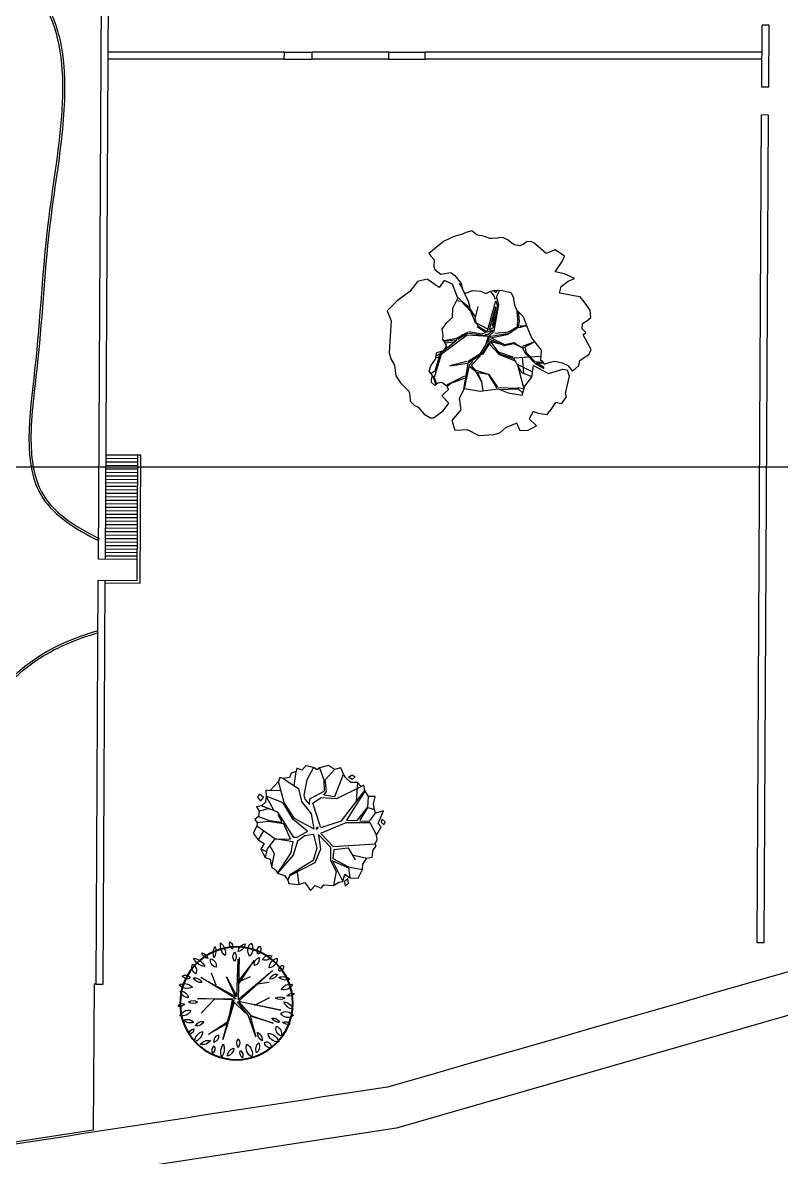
# Model space of a CAD drawing. Header units: millimetres. Extents: x 55520 to 96084, y -58491 to -49645.
# Drawn here: x 61767.4 to 61821.8, y -57685.8 to -57604.3 of the extents above; entities that cross this region are included whole.
import ezdxf

# ---------------------------------------------------------------- set-up
doc = ezdxf.new("R2010")
doc.units = ezdxf.units.MM
for name, color, linetype in [('Alvenaria Vista', 40, 'Continuous'), ('ARQ-COTAS', 1, 'Continuous'), ('Cinza', 9, 'Continuous'), ('Limite Terreno', 20, 'Continuous'), ('Linha Fina', 100, 'Continuous'), ('Árvores Existentes', 114, 'Continuous')]:
    doc.layers.add(name, color=color, linetype=linetype)
doc.styles.add('ATTR', font='romans.shx', dxfattribs={"width": 0.8, "height": 0.470416})

# ---------------------------------------------------------------- blocks, each defined once
blk = doc.blocks.new('ARBOL')
at = {"color": 0, "linetype": 'ByBlock'}
for p, q in [((-1.336, 4.131), (-1.358, 4.18)), ((-1.034, 4.388), (-1.216, 4.399)), ((-0.978, 4.411), (-1.203, 4.42)), ((-0.543, 3.996), (-1.034, 4.388)), ((-0.889, 4.31), (-0.907, 4.428)), ((-0.509, 4.007), (-0.889, 4.31)), ((-1.375, 4.169), (-1.336, 4.042)), ((-1.336, 4.042), (-1.347, 3.661)), ((-1.302, 3.638), (-1.336, 4.131)), ((-1.013, 3.448), (-0.912, 3.884)), ((-0.967, 3.437), (-0.9, 3.895)), ((-0.587, 4.074), (-0.58, 4.163)), ((-0.33, 3.169), (-0.543, 3.996)), ((-0.52, 4.03), (-0.529, 4.132)), ((-0.353, 3.494), (-0.509, 4.007)), ((-1.203, 3.549), (-1.65, 3.817)), ((-1.079, 3.416), (-1.604, 3.774)), ((-0.364, 3.572), (-0.3, 3.784)), ((-0.33, 3.505), (-0.263, 3.774)), ((-0.298, 3.471), (-0.236, 3.794)), ((-1.593, 3.281), (-1.837, 3.338)), ((-1.357, 3.282), (-1.614, 3.282)), ((-1.269, 3.327), (-1.593, 3.281)), ((-1.246, 3.327), (-1.48, 3.047)), ((-1.313, 3.315), (-1.48, 3.047)), ((-1.113, 3.416), (-1.269, 3.327)), ((-1.102, 3.37), (-1.246, 3.327)), ((-0.978, 3.405), (-1.203, 3.549)), ((-1.102, 3.37), (-0.967, 3.058)), ((-1.022, 3.292), (-1.079, 3.416)), ((-0.933, 3.013), (-1.013, 3.393)), ((-0.912, 3.047), (-0.978, 3.405)), ((-0.298, 3.448), (-0.353, 3.494)), ((-0.286, 3.136), (-0.341, 3.437)), ((-0.263, 3.136), (-0.298, 3.448)), ((-1.48, 3.047), (-1.906, 2.969)), ((-1.893, 2.935), (-1.502, 3.024)), ((-0.721, 2.678), (-0.944, 2.991)), ((-0.744, 2.756), (-0.933, 3.013)), ((-0.733, 2.802), (-0.912, 3.047)), ((-0.567, 2.667), (-0.33, 3.169)), ((-0.567, 2.667), (-0.286, 3.136)), ((-0.442, 2.802), (-0.263, 3.102)), ((0.553, 2.98), (0.619, 3.091)), ((0.587, 2.98), (0.695, 3.036)), ((-1.961, 2.935), (-2.139, 2.455)), ((-1.905, 2.924), (-2.117, 2.466)), ((-0.765, 2.712), (-1.112, 2.578)), ((-0.91, 2.399), (-0.687, 2.701)), ((-0.554, 2.666), (-0.744, 2.756)), ((-0.554, 2.666), (-0.733, 2.802)), ((-0.486, 2.733), (-0.509, 2.666)), ((-0.442, 2.666), (-0.442, 2.802)), ((-0.441, 2.701), (-0.218, 2.846)), ((-0.43, 2.656), (-0.262, 2.79)), ((-0.385, 2.611), (-0.129, 2.824)), ((-0.262, 2.79), (-0.106, 2.846)), ((-0.129, 2.824), (-0.017, 2.824)), ((-0.106, 2.846), (0.24, 2.846)), ((-0.017, 2.824), (0.262, 2.622)), ((0.05, 2.79), (0.285, 2.835)), ((0.207, 2.846), (0.553, 2.98)), ((0.24, 2.846), (0.464, 2.801)), ((0.33, 2.846), (0.565, 2.98)), ((0.464, 2.801), (0.72, 2.822)), ((0.848, 2.833), (1.011, 2.846)), ((-2.117, 2.466), (-2.284, 2.39)), ((-2.106, 2.444), (-2.191, 2.315)), ((-1.112, 2.578), (-1.413, 2.265)), ((-1.101, 2.567), (-1.357, 2.265)), ((-1.313, 2.265), (-1.044, 2.578)), ((-0.732, 2.667), (-1.101, 2.567)), ((-0.933, 2.41), (-0.989, 2.119)), ((-0.567, 2.667), (-0.921, 2.354)), ((-0.631, 2.678), (-0.91, 2.399)), ((-0.631, 2.589), (-0.709, 2.142)), ((-0.567, 2.667), (-0.698, 2.119)), ((-0.553, 2.477), (-0.653, 2.13)), ((-0.567, 2.667), (-0.497, 2.476)), ((-0.509, 2.666), (-0.465, 2.488)), ((-0.497, 2.476), (0.105, 2.096)), ((-0.465, 2.488), (-0.442, 2.666)), ((-0.419, 2.632), (0.229, 2.13)), ((-0.419, 2.577), (0.083, 2.197)), ((-0.408, 2.465), (-0.419, 2.577)), ((0.071, 2.153), (-0.408, 2.465)), ((0.083, 2.197), (-0.353, 2.476)), ((-1.581, 2.242), (-2.191, 2.315)), ((-1.77, 2.22), (-1.968, 2.002)), ((-1.514, 2.251), (-1.864, 1.941)), ((-1.825, 2.171), (-1.406, 2.041)), ((-1.357, 2.265), (-1.77, 2.22)), ((-1.335, 2.253), (-1.56, 1.588)), ((-0.989, 2.119), (-1.167, 1.963)), ((-0.966, 2.097), (-1.044, 2.053)), ((-0.921, 2.354), (-0.966, 2.097)), ((-0.698, 2.119), (-0.631, 1.84)), ((-0.653, 2.13), (-0.609, 1.862)), ((0.229, 2.13), (0.071, 2.153)), ((0.105, 2.096), (0.318, 2.084)), ((0.261, 2.13), (0.374, 2.13)), ((0.374, 2.13), (0.51, 2.162)), ((0.44, 2.063), (0.504, 2.095)), ((-1.681, 1.796), (-1.893, 1.628)), ((-1.346, 1.93), (-1.681, 1.796)), ((-1.324, 1.907), (-1.636, 1.784)), ((-1.167, 1.952), (-1.346, 1.93)), ((-1.19, 1.885), (-1.324, 1.907)), ((-1.19, 1.952), (-1.156, 1.616)), ((-1.044, 2.053), (-1.167, 1.952)), ((-1.156, 1.592), (-1.145, 1.941)), ((-0.653, 1.829), (-0.676, 1.661)), ((-0.62, 1.796), (-0.664, 1.673)), ((-0.631, 1.84), (-0.497, 1.762)), ((-0.609, 1.862), (-0.452, 1.784)), ((0.318, 2.084), (0.443, 1.93)), ((0.429, 2.063), (0.469, 1.983)), ((-1.871, 1.616), (-1.681, 1.751)), ((-1.795, 1.523), (-1.793, 1.527)), ((-1.681, 1.751), (-1.762, 1.589)), ((-1.636, 1.784), (-1.725, 1.6)), ((-0.676, 1.661), (-0.671, 1.632)), ((-0.664, 1.673), (-0.653, 1.631)), ((-0.497, 1.762), (-0.257, 1.692)), ((-0.452, 1.784), (-0.214, 1.71))]:
    blk.add_line(p, q, dxfattribs=at)
for p, q in [((-0.272, 3.281), (-0.266, 3.278)), ((-0.266, 3.278), (-0.257, 3.276))]:
    blk.add_line(p, q)
at = {"color": 0, "linetype": 'ByBlock', "flags": 128}
for points in [[(-2.006, 4.806), (-1.93, 4.502), (-1.803, 4.292), (-1.567, 4.384), (-1.517, 4.308), (-1.466, 4.165), (-1.382, 4.165), (-1.23, 4.258), (-1.205, 4.359), (-1.23, 4.452), (-1.129, 4.502), (-1.061, 4.477), (-0.969, 4.41), (-0.825, 4.452), (-0.715, 4.359), (-0.597, 4.174), (-0.446, 4.081), (-0.471, 3.887), (-0.386, 3.769), (-0.184, 3.803), (-0.091, 3.752), (0.069, 3.719), (0.179, 3.542), (0.246, 3.356), (0.474, 3.255), (0.668, 3.036), (1.064, 3.028), (1.233, 3.188), (1.115, 3.382), (1.427, 3.592), (1.469, 3.853), (1.301, 4.14), (1.199, 4.536), (1.056, 4.881), (0.769, 4.881), (0.288, 5.109), (0.01, 5.244), (-0.15, 5.261), (-0.344, 5.235), (-0.614, 5.311), (-0.833, 5.269), (-1.12, 5.143), (-1.222, 5.16), (-1.373, 5.21), (-1.508, 5.151), (-1.593, 5.075), (-1.829, 4.999), (-1.981, 4.881), (-2.006, 4.806)], [(-2.06, 1.565), (-2.097, 1.177), (-2.157, 1.08), (-2.327, 1.092), (-2.521, 1.226), (-2.715, 1.359), (-2.8, 1.371), (-2.922, 1.553), (-2.837, 1.686), (-2.958, 1.868), (-3.043, 2.025), (-2.934, 2.207), (-2.837, 2.316), (-2.97, 2.486), (-3.213, 2.377), (-3.249, 2.631), (-3.176, 2.825), (-2.958, 2.825), (-2.958, 3.153), (-3.031, 3.346), (-3.019, 3.504), (-2.897, 3.868), (-2.631, 4.098), (-2.533, 4.401), (-2.255, 4.377), (-2.085, 4.049), (-1.781, 3.977), (-1.599, 3.759), (-1.818, 3.407), (-1.89, 3.141), (-1.939, 2.947), (-2.133, 2.741), (-2.327, 2.425), (-2.133, 2.268), (-1.987, 2.013), (-1.721, 1.856), (-2.06, 1.565)], [(-1.677, 1.613), (-1.791, 1.581), (-1.802, 1.415), (-1.823, 1.29), (-1.937, 1.134), (-2.052, 1.02), (-2.239, 0.957), (-2.166, 0.749), (-2.052, 0.676), (-1.989, 0.385), (-1.896, 0.291), (-1.698, 0.312), (-1.458, 0.343), (-1.427, 0.25), (-1.302, 0.312), (-1.177, 0.25), (-1.156, 0.114), (-1.114, -0.01), (-0.927, -0.073), (-0.708, -0.021), (-0.5, 0.042), (-0.417, 0.187), (-0.323, 0.333), (-0.208, 0.51), (-0.063, 0.406), (-0.01, 0.177), (0, 0), (0.208, 0.198), (0.354, 0.406), (0.531, 0.135), (0.635, 0.021), (0.885, 0.187), (0.885, 0.447), (1.052, 0.531), (1.135, 0.572), (1.26, 0.635), (1.312, 0.676), (1.364, 0.791), (1.333, 0.905), (1.333, 1.009), (1.406, 1.134), (1.5, 1.196), (1.583, 1.238), (1.687, 1.332), (1.729, 1.415), (1.74, 1.477), (1.781, 1.613), (1.812, 1.675), (1.875, 1.737), (1.948, 1.831), (2.01, 1.945), (2.166, 2.029), (2.187, 2.195), (2.177, 2.289), (2.208, 2.518), (2.198, 2.622), (2.187, 2.83), (2.135, 2.996), (2.041, 3.298), (1.958, 3.277), (1.833, 3.236), (1.677, 3.308), (1.594, 3.308), (1.416, 3.215), (1.364, 2.955), (1.25, 2.882), (0.989, 2.809), (0.802, 2.84), (0.708, 2.819), (0.708, 2.601), (0.614, 2.403), (0.51, 2.31), (0.51, 2.164), (0.5, 2.05), (0.417, 1.873), (0.281, 1.685), (0.156, 1.675), (-0.063, 1.727), (-0.198, 1.717), (-0.427, 1.623), (-0.719, 1.633), (-1.021, 1.633), (-1.26, 1.561), (-1.416, 1.519), (-1.656, 1.633), (-1.677, 1.613)]]:
    blk.add_lwpolyline(points, dxfattribs=at)
blk = doc.blocks.new('árvore_media')
for p, q in [((55225.381, -51940.374), (55225.536, -51939.525)), ((55226.592, -51939.352), (55226.154, -51940.062)), ((55226.948, -51939.383), (55227.191, -51940.176)), ((55227.285, -51940.084), (55227.836, -51939.546)), ((55227.765, -51941.166), (55228.36, -51939.864)), ((55224.719, -51941.335), (55224.455, -51940.062)), ((55224.742, -51939.893), (55225.624, -51940.543)), ((55225.624, -51940.543), (55225.757, -51941.335)), ((55226.154, -51940.062), (55225.911, -51940.968)), ((55227.169, -51940.798), (55227.191, -51940.119)), ((55227.235, -51940.091), (55227.257, -51940.826)), ((55229.155, -51940.402), (55229.022, -51941.533)), ((55224.653, -51941.335), (55223.66, -51940.883)), ((55223.66, -51940.911), (55224.057, -51941.731)), ((55224.565, -51940.6), (55223.903, -51940.572)), ((55225.911, -51940.968), (55225.955, -51941.194)), ((55225.955, -51941.194), (55226.22, -51941.533)), ((55226.22, -51941.533), (55226.264, -51941.194)), ((55226.264, -51941.194), (55227.147, -51940.798)), ((55226.419, -51941.477), (55226.948, -51941.166)), ((55226.948, -51941.166), (55227.875, -51941.279)), ((55227.257, -51940.826), (55227.08, -51941.024)), ((55227.103, -51941.024), (55227.765, -51941.166)), ((55227.875, -51941.279), (55229.375, -51940.656)), ((55228.073, -51942.637), (55229.574, -51940.911)), ((55229.574, -51940.939), (55228.36, -51942.608)), ((55223.726, -51941.646), (55223.197, -51941.76)), ((55224.3, -51941.873), (55223.351, -51941.449)), ((55225.161, -51943.457), (55224.3, -51941.873)), ((55225.183, -51942.382), (55224.653, -51941.335)), ((55225.271, -51942.325), (55224.719, -51941.335)), ((55225.757, -51941.335), (55226.286, -51942.099)), ((55226.794, -51942.919), (55226.419, -51941.477)), ((55229.684, -51941.929), (55229.773, -51941.279)), ((55223.704, -51942.41), (55223.02, -51942.439)), ((55223.131, -51942.071), (55223.749, -51942.354)), ((55224.609, -51942.608), (55223.704, -51942.41)), ((55223.749, -51942.354), (55224.499, -51942.495)), ((55224.477, -51942.41), (55224.3, -51942.043)), ((55224.499, -51942.495), (55224.477, -51942.41)), ((55225.999, -51943.117), (55225.183, -51942.382)), ((55226.396, -51943.033), (55225.271, -51942.325)), ((55226.286, -51942.099), (55226.396, -51943.004)), ((55229, -51942.665), (55229.662, -51941.929)), ((55229.662, -51941.929), (55229.155, -51942.665)), ((55229.684, -51941.929), (55230.081, -51942.071)), ((55229.728, -51942.75), (55230.126, -51942.297)), ((55224.013, -51943.457), (55222.998, -51942.637)), ((55223.373, -51942.948), (55223.02, -51943.457)), ((55224.962, -51943.542), (55224.609, -51942.608)), ((55225.999, -51943.146), (55225.337, -51943.457)), ((55226.794, -51943.287), (55228.338, -51942.75)), ((55226.816, -51942.948), (55228.073, -51942.637)), ((55228.338, -51942.75), (55229.75, -51942.835)), ((55228.36, -51942.608), (55229, -51942.665)), ((55229.155, -51942.693), (55229.728, -51942.75)), ((55229.75, -51942.835), (55230.104, -51943.627)), ((55224.013, -51943.457), (55223.528, -51944.023)), ((55223.704, -51943.853), (55223.925, -51944.334)), ((55225.095, -51943.712), (55224.013, -51943.457)), ((55224.035, -51943.457), (55224.962, -51943.542)), ((55224.918, -51944.419), (55225.095, -51943.712)), ((55225.359, -51943.683), (55225.05, -51944.504)), ((55225.337, -51943.457), (55225.161, -51943.457)), ((55225.823, -51943.4), (55225.359, -51943.683)), ((55226.352, -51943.344), (55225.823, -51943.4)), ((55226.352, -51943.344), (55226.485, -51944.164)), ((55226.639, -51943.372), (55227.323, -51944.164)), ((55226.639, -51943.4), (55226.705, -51944.249)), ((55226.794, -51943.316), (55227.478, -51944.136)), ((55223.462, -51944.192), (55223.153, -51944.023)), ((55223.528, -51944.023), (55223.373, -51944.532)), ((55223.925, -51944.334), (55223.726, -51945.126)), ((55224.057, -51945.55), (55224.896, -51944.419)), ((55225.05, -51944.504), (55224.057, -51945.522)), ((55226.485, -51944.164), (55226.22, -51944.9)), ((55226.705, -51944.249), (55226.33, -51945.041)), ((55227.323, -51944.164), (55227.257, -51944.956)), ((55227.5, -51944.306), (55227.411, -51944.843)), ((55227.478, -51944.136), (55229.993, -51944.136)), ((55227.5, -51944.306), (55228.36, -51944.277)), ((55228.36, -51944.277), (55228.735, -51945.013)), ((55226.22, -51944.9), (55224.764, -51945.692)), ((55226.33, -51945.041), (55224.764, -51945.72)), ((55227.257, -51944.956), (55227.566, -51945.635)), ((55227.367, -51944.956), (55227.919, -51946.258)), ((55227.389, -51944.985), (55228.316, -51945.465)), ((55227.411, -51944.843), (55228.316, -51945.409)), ((55228.581, -51944.702), (55229.442, -51944.956)), ((55224.764, -51945.72), (55224.653, -51945.975)), ((55225.227, -51945.55), (55225.293, -51946.286)), ((55227.566, -51945.635), (55227.345, -51946.456)), ((55228.316, -51945.409), (55229.133, -51945.607)), ((55228.316, -51945.465), (55228.36, -51946.059))]:
    blk.add_line(p, q)
for points in [[(55223.903, -51940.572), (55223.663, -51940.526), (55223.66, -51940.911), (55223.608, -51941.233), (55223.351, -51941.449), (55223.056, -51941.48), (55223.197, -51941.76), (55223.131, -51942.071), (55222.891, -51942.223), (55223.02, -51942.439), (55222.998, -51942.637), (55222.753, -51943.036), (55223.02, -51943.457), (55223.36, -51943.708), (55223.153, -51944.023), (55223.249, -51944.274), (55223.373, -51944.532), (55223.663, -51944.663), (55223.726, -51945.126), (55223.966, -51945.335), (55224.057, -51945.522), (55224.463, -51945.688), (55224.653, -51945.975), (55224.684, -51946.183), (55225.293, -51946.286), (55225.649, -51946.183), (55225.952, -51946.678), (55226.256, -51946.395), (55226.614, -51946.572), (55226.78, -51946.395), (55227.345, -51946.456), (55227.69, -51946.289), (55227.919, -51946.258), (55228.076, -51945.83), (55228.36, -51946.059), (55228.849, -51946.113), (55229.133, -51945.607), (55229.18, -51945.299), (55229.442, -51944.956), (55229.759, -51944.91), (55229.841, -51944.486), (55230.035, -51944.274), (55229.993, -51944.136), (55230.117, -51943.885), (55230.104, -51943.627), (55230.421, -51943.142), (55230.255, -51942.93), (55230.614, -51942.188), (55230.126, -51942.297), (55230.081, -51942.071), (55230.035, -51941.728), (55230.172, -51941.304), (55229.773, -51941.279), (55229.574, -51940.911), (55229.538, -51940.596), (55229.375, -51940.656), (55229.155, -51940.402), (55228.766, -51940.384), (55228.462, -51940.066), (55228.36, -51939.864), (55228.214, -51939.465), (55227.836, -51939.546), (55227.497, -51939.288), (55226.948, -51939.383), (55226.807, -51939.5), (55226.592, -51939.352), (55226.145, -51939.217), (55225.897, -51939.465), (55225.594, -51939.323), (55225.536, -51939.525), (55225.235, -51939.606), (55225.125, -51939.854), (55224.742, -51939.893), (55224.546, -51939.818), (55224.455, -51940.062)], [(55228.653, -51940.062), (55228.873, -51939.921), (55229.05, -51940.062), (55228.851, -51940.204)], [(55223.277, -51940.738), (55223.139, -51940.915), (55223.304, -51941.162), (55223.498, -51940.95)], [(55226.661, -51942.919), (55226.551, -51942.948), (55226.529, -51943.033), (55226.617, -51943.004)], [(55230.503, -51942.683), (55230.421, -51942.859), (55230.586, -51943.036), (55230.669, -51942.859)], [(55228.239, -51946.123), (55228.018, -51946.265), (55228.04, -51946.547), (55228.261, -51946.378)]]:
    blk.add_lwpolyline(points, close=True)
at = {"style": 'ATTR', "width": 0.8, "flags": 9}
blk.add_attdef('ESTCODE', (55226.661, -51942.919), '', height=0.0000158, dxfattribs=at)
blk = doc.blocks.new('tree 17')
at = {"color": 0, "linetype": 'ByBlock'}
for p, q in [((-0.215, 1.813), (-0.082, 0.152)), ((-0.149, 0.772), (-0.808, 1.664)), ((-0.808, 1.664), (-0.082, 0.822)), ((-0.033, 0.269), (-0.182, 1.747)), ((-0.182, 1.747), (-0.149, 0.772)), ((-0.082, 0.152), (-1.511, 1.221)), ((-1.511, 1.221), (-0.099, 0.075)), ((-0.082, 0.822), (-0.619, 1.038)), ((0.327, 1.071), (-0.033, 0.269)), ((0.001, 0.186), (1.346, 1.116)), ((1.346, 1.116), (0.017, 0.269)), ((0.017, 0.269), (0.327, 1.071)), ((0.765, 0.778), (0.909, 1.26)), ((-0.89, 0.728), (-1.344, 0.756)), ((-0.099, 0.075), (-1.738, -0.385)), ((-1.738, -0.385), (-0.082, 0.075)), ((-0.719, -0.113), (-1.344, 0.152)), ((-0.082, 0.075), (-0.542, -0.512)), ((-0.431, -0.496), (-0.049, 0.058)), ((-0.049, 0.058), (-0.326, -0.401)), ((-0.326, -0.401), (0.084, 0.058)), ((1.54, 0.285), (0.001, 0.186)), ((0.084, 0.058), (0.626, -1.404)), ((0.626, -1.404), (0.1, 0.136)), ((0.1, 0.136), (0.444, -0.795)), ((0.15, 0.152), (1.54, 0.285)), ((0.361, -0.684), (0.15, 0.152)), ((0.865, 0.224), (1.418, -0.302)), ((-0.542, -0.512), (-1.411, -0.878)), ((-1.411, -0.878), (-0.509, -0.545)), ((-0.686, -1.37), (-0.431, -0.496)), ((-0.509, -0.545), (-0.686, -1.37)), ((1.18, -1.16), (0.361, -0.684)), ((0.444, -0.795), (1.18, -1.16))]:
    blk.add_line(p, q, dxfattribs=at)
for points in [[(-0.733, 2.356, 0.375302), (-0.637, 1.847)], [(-0.637, 1.847, 0.375302), (-0.733, 2.356)], [(-0.191, 2.048, 0.30277), (-0.499, 2.346)], [(-0.499, 2.346, 0.30277), (-0.191, 2.048)], [(0.106, 2.463, 0.350689), (0.021, 2.165)], [(0.021, 2.165, 0.350689), (0.106, 2.463)], [(0.478, 2.441, 0.27027), (0.329, 1.921)], [(0.329, 1.921, 0.27027), (0.478, 2.441)], [(0.711, 2.314, 0.218613), (0.775, 1.868)], [(0.775, 1.868, 0.218613), (0.711, 2.314)], [(-1.147, 1.666, 0.420523), (-1.518, 1.793)], [(-1.072, 2.208, 0.45154), (-0.987, 1.9)], [(-0.987, 1.9, 0.45154), (-1.072, 2.208)], [(-0.053, 2.048, 0.340953), (-0.032, 1.666)], [(-0.032, 1.666, 0.340953), (-0.053, 2.048)], [(0.913, 1.836, 0.440076), (0.722, 1.485)], [(0.722, 1.485, 0.440076), (0.913, 1.836)], [(1.253, 2.091, 0.288468), (1.019, 1.847)], [(1.019, 1.847, 0.288468), (1.253, 2.091)], [(1.592, 1.9, 0.268637), (1.168, 1.539)], [(1.168, 1.539, 0.268637), (1.592, 1.9)], [(-1.954, 1.39, 0.525994), (-1.773, 1.167)], [(-1.773, 1.167, 0.525994), (-1.954, 1.39)], [(-1.391, 1.326, 0.363335), (-1.731, 1.687)], [(-1.731, 1.687, 0.363335), (-1.391, 1.326)], [(-1.518, 1.793, 0.420523), (-1.147, 1.666)], [(-1.009, 1.762, 0.408258), (-0.807, 1.454)], [(-0.807, 1.454, 0.408258), (-1.009, 1.762)], [(1.645, 1.666, 0.386862), (1.539, 1.273)], [(1.539, 1.273, 0.386862), (1.645, 1.666)], [(-1.752, 0.923, 0.295875), (-2.177, 0.827)], [(-2.177, 0.827, 0.295875), (-1.752, 0.923)], [(-1.38, 0.88, 0.343163), (-1.699, 1.061)], [(-1.699, 1.061, 0.343163), (-1.38, 0.88)], [(1.645, 1.124, 0.341117), (1.327, 0.912)], [(1.327, 0.912, 0.341117), (1.645, 1.124)], [(2.229, 0.869, 0.343561), (1.709, 0.753)], [(2.07, 1.22, 0.443589), (1.773, 1.124)], [(1.773, 1.124, 0.443589), (2.07, 1.22)], [(-1.816, 0.445, 0.362144), (-2.272, 0.604)], [(-2.272, 0.604, 0.362144), (-1.816, 0.445)], [(1.709, 0.753, 0.343561), (2.229, 0.869)], [(2.198, 0.625, 0.38021), (1.89, 0.349)], [(1.89, 0.349, 0.38021), (2.198, 0.625)], [(-2.017, 0.169, 0.288328), (-2.325, 0.243)], [(-2.325, 0.243, 0.288328), (-2.017, 0.169)], [(-1.561, 0.115, 0.309468), (-1.932, 0.084)], [(-1.932, 0.084, 0.309468), (-1.561, 0.115)], [(1.9, 0.179, 0.326555), (1.539, 0.147)], [(1.539, 0.147, 0.326555), (1.9, 0.179)], [(2.325, 0.02, 0.383832), (2.06, 0.115)], [(2.06, 0.115, 0.383832), (2.325, 0.02)], [(-1.89, -0.054, 0.289447), (-2.23, -0.373)], [(-2.23, -0.373, 0.289447), (-1.89, -0.054)], [(-1.731, -0.511, 0.447347), (-2.23, -0.628)], [(2.272, -0.352, 0.351781), (1.826, -0.171)], [(1.826, -0.171, 0.351781), (2.272, -0.352)], [(-2.23, -0.628, 0.447347), (-1.731, -0.511)], [(-1.784, -0.862, 0.306984), (-2.081, -0.947)], [(-2.081, -0.947, 0.306984), (-1.784, -0.862)], [(-1.37, -0.67, 0.315606), (-1.656, -0.851)], [(-1.656, -0.851, 0.315606), (-1.37, -0.67)], [(1.677, -0.787, 0.340003), (1.338, -0.639)], [(1.338, -0.639, 0.340003), (1.677, -0.787)], [(2.134, -0.532, 0.317134), (1.741, -0.649)], [(1.741, -0.649, 0.317134), (2.134, -0.532)], [(-1.529, -1, 0.414115), (-1.688, -1.403)], [(-1.688, -1.403, 0.414115), (-1.529, -1)], [(-1.179, -1.276, 0.365918), (-1.582, -1.637)], [(-1.582, -1.637, 0.365918), (-1.179, -1.276)], [(-0.765, -1.191, 0.285981), (-0.934, -1.552)], [(-0.934, -1.552, 0.285981), (-0.765, -1.191)], [(0.786, -1.201, 0.368927), (0.987, -1.499)], [(0.987, -1.499, 0.368927), (0.786, -1.201)], [(1.762, -1.425, 0.316942), (1.412, -1.032)], [(1.412, -1.032, 0.316942), (1.762, -1.425)], [(1.752, -0.904, 0.40592), (1.943, -1.106)], [(1.943, -1.106, 0.40592), (1.752, -0.904)], [(-1.03, -1.605, 0.559657), (-1.264, -1.839)], [(-1.264, -1.839, 0.559657), (-1.03, -1.605)], [(-0.786, -1.616, 0.321275), (-0.68, -2.019)], [(-0.68, -2.019, 0.321275), (-0.786, -1.616)], [(-0.308, -1.648, 0.362047), (-0.478, -2.168)], [(-0.478, -2.168, 0.362047), (-0.308, -1.648)], [(0.01, -1.414, 0.328832), (0.042, -1.764)], [(0.042, -1.764, 0.328832), (0.01, -1.414)], [(0.212, -1.775, 0.339938), (0.488, -2.072)], [(0.488, -2.072, 0.339938), (0.212, -1.775)], [(0.616, -1.584, 0.235997), (0.722, -2.094)], [(0.722, -2.094, 0.235997), (0.616, -1.584)], [(0.987, -1.626, 0.337084), (1.062, -1.924)], [(1.062, -1.924, 0.337084), (0.987, -1.626)], [(1.529, -1.541, 0.303563), (1.125, -1.414)], [(1.125, -1.414, 0.303563), (1.529, -1.541)], [(-0.043, -1.881, 0.345907), (-0.106, -2.179)], [(-0.106, -2.179, 0.345907), (-0.043, -1.881)]]:
    blk.add_lwpolyline(points, format="xyb")
at = {"lineweight": 40}
blk.add_circle((0, 0), 2.242, dxfattribs=at)

msp = doc.modelspace()

# ---------------------------------------------------------------- linework, layer by layer
at = {"layer": 'Alvenaria Vista'}
for p, q in [((61772.848, -57642.848), (61773.077, -57599.962)), ((61773.348, -57642.851), (61773.573, -57600.612)), ((61820.449, -57608.962), (61820.473, -57604.522)), ((61820.973, -57604.522), (61820.473, -57604.522)), ((61820.949, -57608.965), (61820.973, -57604.522)), ((61786.189, -57606.962), (61773.539, -57606.962)), ((61786.192, -57606.462), (61773.542, -57606.462)), ((61786.189, -57606.962), (61786.192, -57606.462)), ((61788.189, -57606.962), (61788.192, -57606.462)), ((61793.689, -57606.962), (61788.189, -57606.962)), ((61793.692, -57606.462), (61788.192, -57606.462)), ((61793.689, -57606.962), (61793.692, -57606.462)), ((61796.29, -57606.962), (61796.292, -57606.462)), ((61820.46, -57606.962), (61796.29, -57606.962)), ((61820.462, -57606.462), (61796.292, -57606.462)), ((61820.949, -57608.965), (61820.449, -57608.962)), ((61820.122, -57670.371), (61820.438, -57610.962)), ((61820.938, -57610.965), (61820.438, -57610.962)), ((61820.622, -57670.374), (61820.938, -57610.965)), ((61775.64, -57644.363), (61775.688, -57635.363)), ((61775.688, -57635.363), (61775.888, -57635.364)), ((61775.839, -57644.564), (61775.888, -57635.364)), ((61773.361, -57640.351), (61775.661, -57640.363)), ((61773.357, -57641.101), (61775.657, -57641.113)), ((61773.359, -57640.851), (61775.659, -57640.863)), ((61773.36, -57640.601), (61775.66, -57640.613)), ((61773.353, -57641.851), (61775.653, -57641.863)), ((61773.355, -57641.601), (61775.655, -57641.613)), ((61773.356, -57641.351), (61775.656, -57641.363)), ((61775.648, -57642.863), (61772.848, -57642.848)), ((61773.349, -57642.601), (61775.649, -57642.613)), ((61773.351, -57642.351), (61775.651, -57642.363)), ((61773.352, -57642.101), (61775.652, -57642.113)), ((61772.685, -57673.348), (61772.84, -57644.348)), ((61772.84, -57644.348), (61775.64, -57644.363)), ((61773.185, -57673.35), (61773.34, -57644.351)), ((61773.339, -57644.551), (61775.839, -57644.564)), ((61820.622, -57670.374), (61820.122, -57670.371)), ((61772.685, -57673.348), (61773.185, -57673.35))]:
    msp.add_line(p, q, dxfattribs=at)
msp.add_open_spline([(61981.359, -57626.656), (61918.769, -57644.683), (61856.179, -57662.71), (61793.589, -57680.737), (61783.414, -57682.297), (61773.24, -57683.856), (61763.065, -57685.416), (61750.557, -57683.948), (61738.048, -57682.481), (61725.54, -57681.013), (61717.185, -57673.861), (61708.83, -57666.708), (61700.476, -57659.555), (61697.186, -57602.649), (61693.897, -57545.743), (61690.608, -57488.837), (61688.889, -57469.565), (61687.17, -57450.292), (61685.452, -57431.019)], degree=3, knots=[20.322416, 20.322416, 20.322416, 20.322416, 21.305376, 21.305376, 21.305376, 22.305376, 22.305376, 22.305376, 23.305376, 23.305376, 23.305376, 24.305376, 24.305376, 24.305376, 25.305376, 25.305376, 25.305376, 25.593369, 25.593369, 25.593369, 25.593369], dxfattribs=at)
at = {"layer": 'ARQ-COTAS'}
msp.add_lwpolyline([(61922.967, -57632.755), (61922.967, -57636.247), (61690.832, -57636.247), (61690.832, -57632.755)], dxfattribs=at)
at = {"layer": 'Cinza'}
msp.add_line((61772.685, -57673.348), (61772.535, -57673.347), dxfattribs=at)
msp.add_lwpolyline([(61772.535, -57673.347), (61772.48, -57683.821), (61763.062, -57685.264), (61725.603, -57680.87), (61700.622, -57659.483), (61699.569, -57641.268)], dxfattribs=at)
for points, knots in [([(61767.536, -57551.421), (61761.194, -57552.826), (61752.152, -57554.828), (61740.27, -57560.845), (61727.384, -57566.079), (61731.566, -57583.573), (61716.401, -57584.255), (61706.596, -57608.371), (61721.347, -57613.997), (61724.101, -57615.24)], [0, 0, 0, 0, 19.185076, 27.35421, 41.097025, 54.404103, 68.870806, 82.448555, 99.587727, 99.587727, 99.587727, 99.587727]), ([(61773.395, -57576.421), (61769.497, -57576.764), (61763.37, -57577.302), (61756.692, -57586.799), (61762.539, -57596.567), (61771.876, -57604.532), (61768.945, -57617.658), (61768.611, -57628.173), (61767.01, -57638.102), (61771.196, -57640.674), (61772.855, -57641.51)], [0, 0, 0, 0, 11.083991, 17.426146, 31.802342, 39.514525, 54.071181, 65.075007, 74.264099, 79.435321, 79.435321, 79.435321, 79.435321]), ([(61773.36, -57576.575), (61772.932, -57576.613), (61772.504, -57576.65), (61771.192, -57576.774), (61770.314, -57576.869), (61767.739, -57577.253), (61766.1, -57577.642), (61763.992, -57578.641), (61763.384, -57579.003), (61761.679, -57580.306), (61760.694, -57581.473), (61759.721, -57583.338), (61759.483, -57583.943), (61758.86, -57586.333), (61759.055, -57588.187), (61760.306, -57591.847), (61761.362, -57593.65), (61763.136, -57596.02), (61763.698, -57596.7), (61765.43, -57598.641), (61766.658, -57599.791), (61768.141, -57601.537), (61768.552, -57602.076), (61769.196, -57603.115), (61769.444, -57603.608), (61769.846, -57604.641), (61770.002, -57605.179), (61770.354, -57606.847), (61770.438, -57608.027), (61770.409, -57611.039), (61770.184, -57612.912), (61769.757, -57615.983), (61769.573, -57617.197), (61768.979, -57621.907), (61768.859, -57625.07), (61768.391, -57629.588), (61768.27, -57630.541), (61768.075, -57632.445), (61768.003, -57633.395), (61768.015, -57635.009), (61768.068, -57635.689), (61768.314, -57636.933), (61768.5, -57637.499), (61769.057, -57638.547), (61769.445, -57639.02), (61770.389, -57639.881), (61770.942, -57640.267), (61771.982, -57640.888), (61772.446, -57641.136), (61772.923, -57641.376)], [0.045134, 0.045134, 0.045134, 0.045134, 1.264257, 1.264257, 3.792772, 3.792772, 8.8498, 8.8498, 11.053605, 11.053605, 15.461214, 15.461214, 17.458397, 17.458397, 23.257917, 23.257917, 29.057437, 29.057437, 31.512365, 31.512365, 36.42222, 36.42222, 38.540833, 38.540833, 40.28934, 40.28934, 42.037847, 42.037847, 45.534861, 45.534861, 50.691379, 50.691379, 54.119792, 54.119792, 64.500717, 64.500717, 67.149564, 67.149564, 69.798411, 69.798411, 71.85844, 71.85844, 73.825345, 73.825345, 75.883751, 75.883751, 77.942156, 77.942156, 79.435321, 79.435321, 79.435321, 79.435321]), ([(61725.386, -57617.951), (61723.784, -57621.495), (61720.768, -57628.163), (61717.605, -57641.126), (61727.677, -57650.87), (61725.139, -57663.388), (61732.406, -57678.573), (61759.452, -57678.272), (61760.365, -57660.533), (61766.034, -57650.592), (61771.117, -57648.455), (61772.821, -57647.97)], [0, 0, 0, 0, 11.822697, 22.247732, 37.209918, 47.366529, 58.926006, 86.865782, 101.305181, 112.987703, 118.30361, 118.30361, 118.30361, 118.30361]), ([(61725.177, -57618.05), (61724.934, -57618.586), (61724.692, -57619.123), (61723.92, -57620.843), (61723.395, -57622.032), (61722.387, -57624.428), (61721.904, -57625.633), (61721.132, -57627.722), (61720.829, -57628.592), (61720.261, -57630.362), (61719.999, -57631.262), (61719.347, -57633.978), (61719.09, -57635.809), (61719.243, -57638.282), (61719.343, -57638.971), (61719.675, -57640.32), (61719.902, -57640.981), (61720.714, -57642.932), (61721.427, -57644.191), (61722.738, -57646.403), (61723.326, -57647.36), (61724.307, -57649.117), (61724.717, -57649.915), (61725.33, -57651.374), (61725.557, -57652.032), (61726.049, -57654.035), (61726.115, -57655.427), (61726.091, -57658.26), (61726.001, -57659.7), (61726.036, -57661.877), (61726.081, -57662.623), (61726.281, -57664.096), (61726.432, -57664.822), (61727.036, -57666.952), (61727.639, -57668.306), (61729.07, -57670.532), (61729.827, -57671.446), (61732.458, -57673.888), (61734.699, -57675.1), (61739.606, -57676.698), (61742.272, -57677.087), (61746.625, -57677.058), (61748.345, -57676.864), (61752.539, -57675.886), (61754.844, -57674.817), (61757.029, -57672.815), (61757.474, -57672.312), (61758.242, -57671.229), (61758.568, -57670.649), (61759.424, -57668.82), (61759.828, -57667.481), (61760.474, -57664.978), (61760.732, -57663.84), (61761.277, -57661.68), (61761.556, -57660.662), (61762.831, -57656.896), (61764.226, -57654.186), (61766.792, -57651.367), (61767.532, -57650.705), (61769.684, -57649.221), (61771.216, -57648.582), (61772.862, -57648.114)], [0.179196, 0.179196, 0.179196, 0.179196, 1.967682, 1.967682, 5.903047, 5.903047, 9.78019, 9.78019, 12.470278, 12.470278, 15.160367, 15.160367, 20.540544, 20.540544, 22.649892, 22.649892, 24.75924, 24.75924, 28.977937, 28.977937, 32.235646, 32.235646, 34.920342, 34.920342, 37.08046, 37.08046, 41.400698, 41.400698, 45.720935, 45.720935, 47.982895, 47.982895, 50.244855, 50.244855, 54.768774, 54.768774, 58.377255, 58.377255, 65.594217, 65.594217, 72.811179, 72.811179, 77.647248, 77.647248, 85.402099, 85.402099, 87.713974, 87.713974, 90.025848, 90.025848, 94.649597, 94.649597, 98.26741, 98.26741, 101.430674, 101.430674, 110.04619, 110.04619, 113.135572, 113.135572, 118.30361, 118.30361, 118.30361, 118.30361])]:
    msp.add_open_spline(points, degree=3, knots=knots, dxfattribs=at)
at = {"layer": 'Limite Terreno'}
msp.add_lwpolyline([(61981.549, -57629.724), (61794.234, -57683.673), (61763.118, -57688.443), (61724.283, -57683.886), (61697.554, -57661.003), (61687.616, -57489.057), (61682.456, -57431.205)], dxfattribs=at)
at = {"layer": 'Linha Fina'}
for p, q in [((61786.189, -57606.962), (61788.189, -57606.962)), ((61786.192, -57606.462), (61788.192, -57606.462)), ((61793.689, -57606.962), (61796.29, -57606.962)), ((61793.692, -57606.462), (61796.292, -57606.462)), ((61773.388, -57635.351), (61775.688, -57635.363)), ((61773.383, -57636.351), (61775.683, -57636.363)), ((61773.384, -57636.101), (61775.684, -57636.113)), ((61773.385, -57635.851), (61775.685, -57635.863)), ((61773.387, -57635.601), (61775.687, -57635.613)), ((61773.379, -57637.101), (61775.679, -57637.113)), ((61773.38, -57636.851), (61775.68, -57636.863)), ((61773.381, -57636.601), (61775.681, -57636.613)), ((61773.375, -57637.851), (61775.675, -57637.863)), ((61773.376, -57637.601), (61775.676, -57637.613)), ((61773.377, -57637.351), (61775.677, -57637.363)), ((61773.371, -57638.601), (61775.671, -57638.613)), ((61773.372, -57638.351), (61775.672, -57638.363)), ((61773.373, -57638.101), (61775.673, -57638.113)), ((61773.365, -57639.601), (61775.665, -57639.613)), ((61773.367, -57639.351), (61775.667, -57639.363)), ((61773.368, -57639.101), (61775.668, -57639.113)), ((61773.369, -57638.851), (61775.669, -57638.863)), ((61773.363, -57640.101), (61775.663, -57640.113)), ((61773.364, -57639.851), (61775.664, -57639.863))]:
    msp.add_line(p, q, dxfattribs=at)

# ---------------------------------------------------------------- block references
at = {"layer": 'Árvores Existentes'}
for name, p, xscale, yscale, zscale, rotation in [('ARBOL', (61807.005, -57622.693), 2.73177010559282, 2.73177010559282, 2.73177010559282, 112.0156018493112), ('árvore_media', (-8215.838, 446.174), 1.2, 1.2, 1.2, 3.550099373272447), ('tree 17', (61782.753, -57674.724), -1.8048, 1.8048, 1.8048, 3.550099373272566)]:
    msp.add_blockref(name, p, dxfattribs=dict(at, xscale=xscale, yscale=yscale, zscale=zscale, rotation=rotation))

doc.saveas('drawing.dxf')
